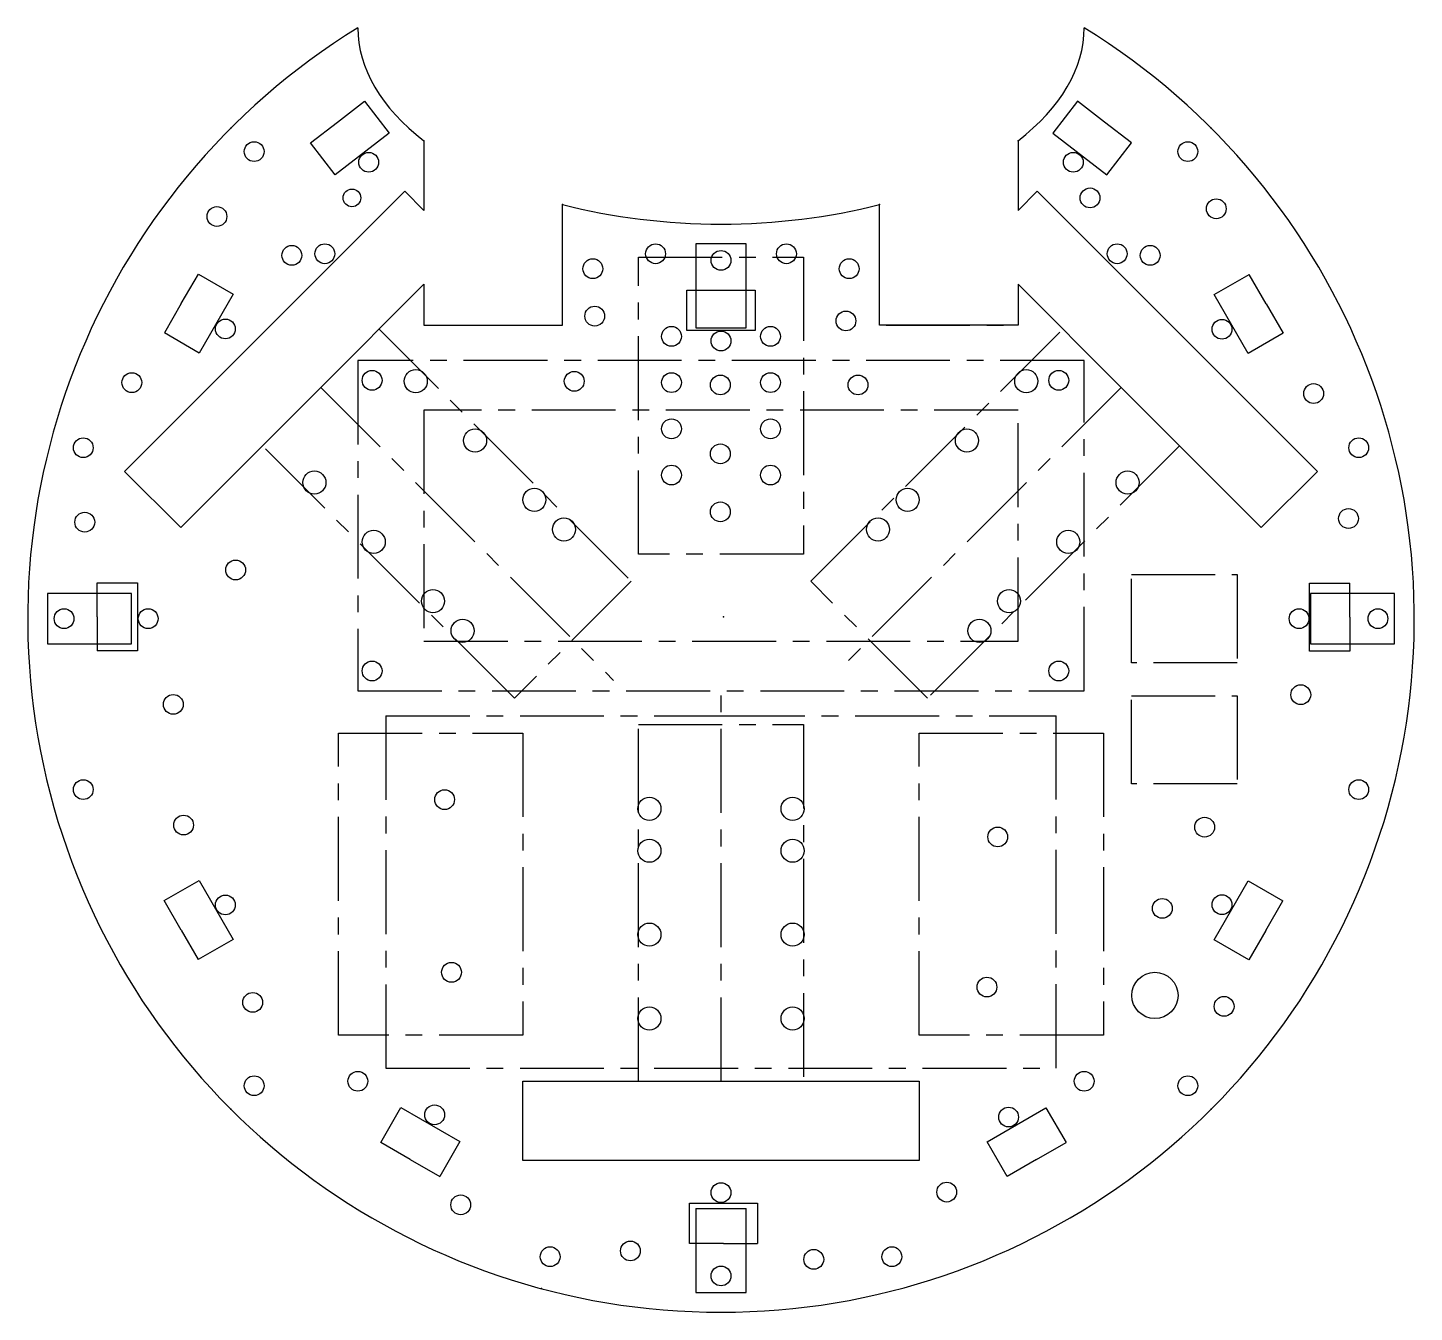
# Model space of a CAD drawing. Header units: millimetres. Extents: x -105 to 105, y -105 to 89.
import ezdxf

# ---------------------------------------------------------------- set-up
doc = ezdxf.new("R2010")
doc.units = ezdxf.units.MM
doc.header["$PDSIZE"] = -1
doc.linetypes.add('CENTERX2', pattern=[20.32, 12.7, -2.54, 2.54, -2.54])

msp = doc.modelspace()

# ---------------------------------------------------------------- linework, layer by layer
at = {"color": 7, "linetype": 'CENTERX2'}
for p, q in [((-58.07, 75.18), (-54, 78.33)), ((-54, 78.33), (-50.27, 73.5)), ((54, 78.33), (50.27, 73.5)), ((58.07, 75.18), (54, 78.33)), ((-62.15, 72.04), (-58.07, 75.18)), ((-50.27, 73.5), (-58.42, 67.21)), ((50.27, 73.5), (58.42, 67.21)), ((62.15, 72.04), (58.07, 75.18)), ((-58.42, 67.21), (-62.15, 72.04)), ((58.42, 67.21), (62.15, 72.04)), ((0, 56.74), (-3.81, 56.74)), ((-3.81, 56.74), (-3.81, 44.04)), ((3.81, 56.74), (0, 56.74)), ((3.81, 44.04), (3.81, 56.74)), ((-12.5, 54.74), (12.5, 54.74)), ((-12.5, 9.74), (-12.5, 54.74)), ((12.5, 54.74), (12.5, 9.74)), ((-81.74, 47.71), (-79.16, 52.17)), ((-79.16, 52.17), (-73.88, 49.12)), ((74.69, 49.07), (79.98, 52.12)), ((82.55, 47.66), (79.98, 52.12)), ((-73.88, 49.12), (-79.03, 40.2)), ((-5.15, 43.64), (-5.15, 49.74)), ((-5.15, 49.74), (0, 49.74)), ((0, 49.74), (5.15, 49.74)), ((5.15, 49.74), (5.15, 43.64)), ((79.84, 40.15), (74.69, 49.07)), ((-81.74, 47.71), (-84.31, 43.25)), ((82.55, 47.66), (85.13, 43.2)), ((-45, 44.44), (-25, 44.44)), ((25, 44.44), (45, 44.44)), ((-79.03, 40.2), (-84.31, 43.25)), ((-51.78, 43.84), (-13.6, 5.66)), ((5.15, 43.64), (-5.15, 43.64)), ((-3.81, 44.04), (3.81, 44.04)), ((13.6, 5.66), (51.78, 43.84)), ((85.13, 43.2), (79.84, 40.15)), ((-55, 39.08), (-55, -10.92)), ((55, 39.08), (-55, 39.08)), ((55, -10.92), (55, 39.08)), ((-60.62, 35), (-16.28, -9.34)), ((60.62, 35), (19.14, -6.48)), ((-45, 31.58), (-45, -3.42)), ((45, 31.58), (-45, 31.58)), ((45, -3.42), (45, 31.58)), ((-31.28, -12.02), (-69.46, 26.16)), ((69.46, 26.16), (31.28, -12.02)), ((12.5, 9.74), (-12.5, 9.74)), ((62.15, -6.67), (62.15, 6.67)), ((62.15, 6.67), (78.2, 6.67)), ((78.2, 6.67), (78.2, -6.67)), ((-94.46, 0.29), (-94.46, 5.44)), ((-94.46, 5.44), (-88.36, 5.44)), ((-88.36, 5.44), (-88.36, -4.86)), ((-13.6, 5.66), (-31.28, -12.02)), ((31.28, -12.02), (13.6, 5.66)), ((89.15, 5.38), (95.25, 5.38)), ((89.15, -4.92), (89.15, 5.38)), ((95.25, 0.23), (95.25, 5.38)), ((-89.3, 3.81), (-102, 3.81)), ((-102, 3.81), (-102, 0)), ((-89.3, -3.81), (-89.3, 3.81)), ((102, 3.81), (89.3, 3.81)), ((89.3, 3.81), (89.3, -3.81)), ((102, 0), (102, 3.81)), ((-102, 0), (-102, -3.81)), ((-94.46, 0.29), (-94.46, -4.86)), ((95.25, 0.23), (95.25, -4.92)), ((102, -3.81), (102, 0)), ((-102, -3.81), (-89.3, -3.81)), ((-45, -3.42), (45, -3.42)), ((89.3, -3.81), (102, -3.81)), ((-88.36, -4.86), (-94.46, -4.86)), ((95.25, -4.92), (89.15, -4.92)), ((78.2, -6.67), (62.15, -6.67)), ((0, -70.03), (0, -10.33)), ((-55, -10.92), (55, -10.92)), ((62.15, -11.66), (78.2, -11.66)), ((62.15, -25), (62.15, -11.66)), ((78.2, -11.66), (78.2, -25)), ((-50.76, -14.73), (-50.76, -68.03)), ((-50.76, -14.73), (0, -14.73)), ((-12.5, -70.03), (-12.5, -16.03)), ((-12.5, -16.03), (12.5, -16.03)), ((0, -14.73), (50.76, -14.73)), ((12.5, -16.03), (12.5, -70.03)), ((50.76, -68.03), (50.76, -14.73)), ((-57.94, -17.31), (-30, -17.31)), ((-57.94, -63.03), (-57.94, -17.31)), ((-30, -17.31), (-30, -63.03)), ((30, -17.31), (57.94, -17.31)), ((30, -63.03), (30, -17.31)), ((57.94, -17.31), (57.94, -63.03)), ((78.2, -25), (62.15, -25)), ((-84.34, -42.68), (-79.06, -39.63)), ((-79.06, -39.63), (-73.91, -48.55)), ((74.67, -48.6), (79.82, -39.68)), ((79.82, -39.68), (85.1, -42.73)), ((-81.77, -47.14), (-84.34, -42.68)), ((82.52, -47.19), (85.1, -42.73)), ((-81.77, -47.14), (-79.19, -51.6)), ((82.52, -47.19), (79.95, -51.65)), ((-73.91, -48.55), (-79.19, -51.6)), ((79.95, -51.65), (74.67, -48.6)), ((-30, -63.03), (-57.94, -63.03)), ((57.94, -63.03), (30, -63.03)), ((-50.76, -68.03), (50.76, -68.03)), ((-51.52, -79.3), (-48.47, -74.01)), ((-48.47, -74.01), (-39.55, -79.16)), ((40.29, -79.19), (49.21, -74.04)), ((49.21, -74.04), (52.26, -79.32)), ((-47.06, -81.87), (-51.52, -79.3)), ((-39.55, -79.16), (-42.6, -84.45)), ((43.34, -84.47), (40.29, -79.19)), ((47.8, -81.9), (52.26, -79.32)), ((-47.06, -81.87), (-42.6, -84.45)), ((47.8, -81.9), (43.34, -84.47)), ((-4.78, -88.49), (5.52, -88.49)), ((-4.78, -94.59), (-4.78, -88.49)), ((-3.81, -89.3), (3.81, -89.3)), ((-3.81, -89.3), (-3.81, -102)), ((3.81, -102), (3.81, -89.3)), ((5.52, -88.49), (5.52, -94.59)), ((0.37, -94.59), (-4.78, -94.59)), ((0.37, -94.59), (5.52, -94.59)), ((-3.81, -102), (0, -102)), ((0, -102), (3.81, -102))]:
    msp.add_line(p, q, dxfattribs=at)
at = {"color": 7, "linetype": 'Continuous'}
for p, q in [((-45, 72.36), (-45, 61.8)), ((45, 72.36), (45, 61.8)), ((-47.89, 64.7), (-90.32, 22.27)), ((-45, 61.8), (-47.89, 64.7)), ((45, 61.8), (47.89, 64.7)), ((47.89, 64.7), (90.32, 22.27)), ((-24, 44.44), (-24, 62.71)), ((24, 44.44), (24, 62.71)), ((-60.62, 35), (-45, 50.62)), ((-45, 50.62), (-45, 44.44)), ((60.62, 35), (45, 50.62)), ((45, 50.62), (45, 44.44)), ((-45, 44.44), (-24, 44.44)), ((45, 44.44), (24, 44.44)), ((-81.83, 13.79), (-60.62, 35)), ((81.83, 13.79), (60.62, 35)), ((-90.32, 22.27), (-81.83, 13.79)), ((90.32, 22.27), (81.83, 13.79)), ((-30, -82.03), (-30, -70.03)), ((-30, -70.03), (0, -70.03)), ((0, -70.03), (30, -70.03)), ((30, -70.03), (30, -82.03)), ((30, -82.03), (-30, -82.03))]:
    msp.add_line(p, q, dxfattribs=at)
for centre, radius in [((-70.71, 70.71), 1.5), ((70.71, 70.71), 1.5), ((-53.36, 69.09), 1.5), ((53.36, 69.09), 1.5), ((55.89, 63.7), 1.5), ((-55.89, 63.7), 1.34), ((75.01, 62.05), 1.5), ((-76.34, 60.88), 1.5), ((-60, 55.24), 1.5), ((-9.91, 55.24), 1.5), ((9.91, 55.24), 1.5), ((60, 55.24), 1.5), ((-65, 55), 1.5), ((0, 54.24), 1.5), ((65, 55), 1.5), ((-19.41, 52.98), 1.5), ((19.41, 52.98), 1.5), ((-19.12, 45.8), 1.5), ((18.92, 45.07), 1.5), ((-75.07, 43.86), 1.5), ((-7.5, 42.74), 1.5), ((7.5, 42.74), 1.5), ((75.88, 43.81), 1.5), ((0, 42.04), 1.5), ((-89.23, 35.73), 1.5), ((-52.84, 36.08), 1.5), ((-46.23, 35.95), 1.75), ((-22.23, 35.93), 1.5), ((-7.5, 35.74), 1.5), ((-0.1, 35.38), 1.5), ((7.5, 35.74), 1.5), ((20.75, 35.38), 1.5), ((46.23, 35.95), 1.75), ((51.16, 36.08), 1.5), ((89.76, 34.08), 1.5), ((-7.5, 28.74), 1.5), ((7.5, 28.74), 1.5), ((-96.59, 25.88), 1.5), ((-37.25, 26.97), 1.75), ((37.25, 26.97), 1.75), ((96.59, 25.88), 1.5), ((-0.1, 24.95), 1.5), ((-7.5, 21.74), 1.5), ((7.5, 21.74), 1.5), ((-61.58, 20.61), 1.75), ((61.58, 20.61), 1.75), ((-28.27, 17.99), 1.75), ((28.27, 17.99), 1.75), ((-0.1, 16.17), 1.5), ((-96.36, 14.61), 1.5), ((-23.78, 13.5), 1.75), ((23.78, 13.5), 1.75), ((95.04, 15.16), 1.5), ((-52.6, 11.63), 1.75), ((52.6, 11.63), 1.75), ((-73.51, 7.37), 1.5), ((-43.62, 2.65), 1.75), ((43.62, 2.65), 1.75), ((-99.5, 0), 1.5), ((-86.76, 0), 1.5), ((87.55, 0), 1.5), ((99.5, 0), 1.5), ((-39.13, -1.84), 1.75), ((39.13, -1.84), 1.75), ((-52.84, -7.92), 1.5), ((51.16, -7.92), 1.5), ((87.81, -11.51), 1.5), ((-82.95, -12.98), 1.5), ((-96.59, -25.88), 1.5), ((96.59, -25.88), 1.5), ((-41.86, -27.4), 1.5), ((-10.85, -28.78), 1.75), ((10.85, -28.78), 1.75), ((-81.39, -31.25), 1.5), ((73.25, -31.56), 1.5), ((-10.85, -35.13), 1.75), ((10.85, -35.13), 1.75), ((41.91, -33.04), 1.5), ((-75.07, -43.34), 1.5), ((75.88, -43.3), 1.5), ((66.84, -43.86), 1.5), ((-10.85, -47.83), 1.75), ((10.85, -47.83), 1.75), ((-40.82, -53.54), 1.5), ((40.28, -55.77), 1.5), ((65.72, -57.03), 3.5), ((-70.93, -58.09), 1.5), ((-10.85, -60.53), 1.75), ((10.85, -60.53), 1.75), ((76.2, -58.69), 1.5), ((-70.71, -70.71), 1.5), ((-55, -70.03), 1.5), ((55, -70.03), 1.5), ((70.71, -70.71), 1.5), ((-43.37, -75.11), 1.5), ((43.56, -75.45), 1.5), ((0, -86.89), 1.5), ((34.19, -86.81), 1.5), ((-39.42, -88.74), 1.5), ((-13.72, -95.72), 1.5), ((-25.88, -96.59), 1.5), ((14.05, -96.99), 1.5), ((25.88, -96.59), 1.5), ((0, -99.5), 1.5)]:
    msp.add_circle(centre, radius, dxfattribs=at)
msp.add_arc((0, 0), 105, 121.5881, 58.4119, dxfattribs=at)
for start_param, end_param in [(3.141593, 3.754173), (5.670605, 6.283677), (4.260852, 5.163926)]:
    msp.add_ellipse((0, 89.44), major_axis=(55, 0), ratio=0.540098, start_param=start_param, end_param=end_param, dxfattribs=at)
for p in [(-74.25, 74.25), (74.25, 74.25), (-45, 72.36), (-45, 72.36), (45, 72.36), (45, 72.36), (-24, 62.71), (24, 62.71), (0.39, 0.26), (-74.25, -74.25), (74.25, -74.25), (-27.18, -101.42)]:
    msp.add_point(p, dxfattribs=at)

doc.saveas('drawing.dxf')
